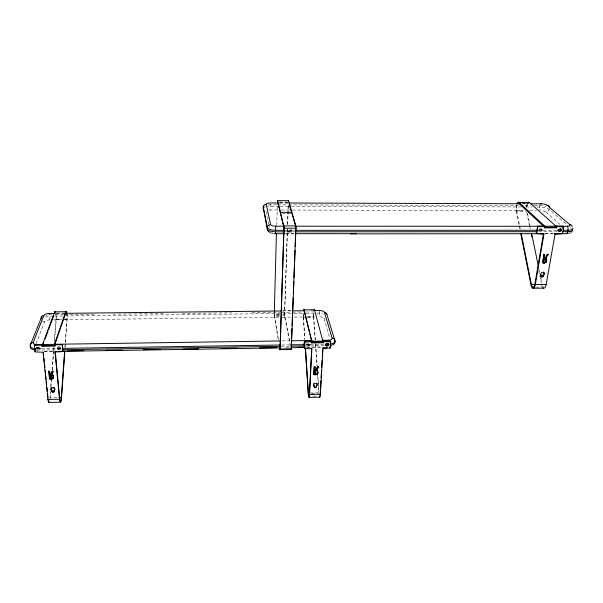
<?xml version="1.0" encoding="UTF-8"?>
<svg xmlns="http://www.w3.org/2000/svg" width="603" height="603" viewBox="0 0 603 603"><rect width="100%" height="100%" fill="white"/><g stroke="black" fill="none" stroke-linecap="round" stroke-linejoin="round"><path stroke-width="0.45" stroke-dasharray="3.02 2.26" d="M279.332 314.449L274.169 314.51L278.428 339.497M279.423 314.909L274.244 314.962L274.244 311.691M276.747 225.582L277.327 204.884M287.254 232.728L284.503 315.58L290.254 344.893M287.284 231.793L287.382 228.974M287.541 224.286L288.174 205.51M287.352 233.105L284.593 315.241L290.111 342.994M287.382 232.17L287.48 229.351M287.639 224.648L288.272 205.857M270.159 203.829L270.227 210.002L280.425 210.025M319.228 311.849L319.379 316.794A4.168 1.832 3.1 0 1 324.03 318.572A2.781 2.472 -16.4 0 0 325.092 318.369M64.936 347.109L66.948 319.04A4.824 0.814 89.7 0 0 66.827 314.088M65.101 347.524L65.373 343.785M65.441 342.851L67.114 319.484A5.894 0.995 89.7 0 0 67.023 313.959M50.388 391.324L49.876 397.89L57.504 397.724M50.75 386.644L51.263 380.078M52.069 369.775L53.825 347.283M54.187 342.594L56.019 319.168A4.832 0.882 89.7 0 0 55.71 313.289M50.072 398.259L50.509 392.636M50.946 387.02L51.526 379.528M52.257 370.167L53.712 351.443M53.788 350.509L54.006 347.697M54.594 340.205L56.2 319.613A5.902 1.078 89.7 0 0 55.936 312.957M549.22 208.638L549.107 209.316A2.977 2.525 -40.9 0 1 545.888 212.037A4.455 1.296 7.1 0 0 540.198 210.635M36.067 343.65L44.516 321.904A4.507 1.877 -5.6 0 1 49.672 319.944L52.446 319.907M316.145 396.141L310.733 396.254M310.138 393.005L319.047 392.809L317.796 374.991M311.804 393.329L318.927 393.171M282.227 340.914L289.757 340.808M41.449 348.67L56.313 348.444M281.458 344.991L289.772 344.871M310.1 344.554L324.881 344.328M36.873 349.423L36.949 350.109L57.375 349.793M281.413 346.326L289.885 346.19M310.605 345.873L324.731 345.655M44.388 351.255L53.795 351.112M285.762 347.479L290.45 347.411M306.384 347.155L322.319 346.906M44.094 351.617L53.433 351.466M307.394 347.486L321.512 347.26M53.592 316.07L49.898 316.108A7.522 3.121 -5.5 0 0 44.886 316.899M54.519 316.062L64.679 315.942M65.599 315.934L282.061 313.515M282.988 313.5L293.194 313.387M294.121 313.379L305.254 313.251M306.181 313.243L319.16 313.1A6.957 3.038 3.1 0 1 322.703 313.462M282.777 314.412L284.495 314.397L284.586 314.849L282.867 314.864M279.445 315.603L274.275 315.663L278.556 341.388M282.897 315.557L284.616 315.542L284.586 316.477L282.867 316.492M56.019 319.168L61.483 319.1M65.132 319.062L66.948 319.04M279.423 316.53L274.244 316.59L274.161 315.098M56.2 319.613L61.657 319.545M63.481 319.522L67.114 319.484M303.369 314.487A4.681 0.535 89.3 0 0 303.445 316.967L306.007 316.937M307.718 316.914L313.703 316.846L315.354 340.296M53.373 319.899L60.775 319.809M64.476 319.771L281.292 317.238M282.219 317.223L290.578 317.125M294.294 317.088L306.369 316.944M307.304 316.929L314.736 316.846M303.264 313.311A5.721 0.656 89.3 0 0 303.339 317.397L305.902 317.366M307.613 317.351L313.59 317.276L315.173 339.768M56.742 313.13L64.242 313.055M282.89 310.688L291.355 310.59M56.471 313.417L63.895 313.334M282.423 310.96L291.746 310.862M310.387 310.658L313.568 310.688M51.617 314.804L49.77 314.826A7.53 3.113 -5.5 0 0 48.474 314.887M55.318 314.766L63.639 314.676M64.566 314.66L95.998 314.314M112.784 314.133L164.265 313.56M182.144 313.364L231.484 312.821M252.137 312.595L280.244 312.286M281.179 312.271L291.385 312.158M292.312 312.15L300.663 312.06M306.234 312L313.658 311.917M535.803 287.118L543.936 287.051A5.035 2.028 89.9 0 1 542.406 285.46M285.189 230.316L287.051 230.316M292.636 230.316L294.498 230.316M542.994 230.24L556.855 230.233M285.144 231.823L287.005 231.823M292.583 231.823L294.445 231.823M538.479 231.695L557.315 231.688M285.686 233.715L294.942 233.708M545.316 233.519L552.808 233.512M285.897 233.911L294.317 233.904M544.78 233.708L553.253 233.708M516.628 204.455A5.932 2.186 -87.9 0 0 516.289 211.238L525.703 211.261M282.212 213.47L291.015 213.492M279.242 202.073L288.4 202.103M525.846 203.513L528.432 203.528M279.702 202.834L288.159 202.864M522.085 203.633L528.673 203.656M279.709 202.977L288.083 203.007M522.688 203.769L528.281 203.791M276.604 204.854L270.121 204.839A7.44 2.374 1.7 0 0 267.634 204.967M277.531 204.862L287.721 204.892M288.649 204.892L518.482 205.585M524.987 205.608L530.55 205.623M534.266 205.631L539.836 205.653A7.44 2.133 7.1 0 1 546.016 206.475M279.34 206.271L270.084 206.241A7.432 2.382 1.6 0 0 267.604 206.377M280.267 206.271L290.45 206.301M291.377 206.301L521.06 206.957M525.695 206.965L532.185 206.987M536.828 207.002L539.61 207.01A7.432 2.141 7.1 0 1 549.107 209.316L567.958 225.567M281.352 210.032L291.55 210.055M292.478 210.055L524.399 210.598M529.977 210.613L536.482 210.628M516.763 205.661A4.854 1.786 -87.9 0 0 516.635 210.673L523.494 210.688M569.971 227.293L571.305 228.454M545.888 212.037L560.654 224.994M324.03 318.572L329.849 338.291M266.111 211.434L268.719 224.014M268.9 224.881L269.451 227.542M527.489 213.454L530.708 229.095M538.856 268.667L539.617 272.345M540.748 277.862L541.886 283.387M526.743 212.181L529.389 225.055M529.585 225.974L530.15 228.733M538.848 271.018L539.602 274.697M539.791 275.616L541.306 282.973M516.635 210.673L520.314 229.102M516.289 211.238L519.04 225.047M519.228 225.967L519.778 228.733M274.169 314.51L274.244 314.962M315.618 344.042L317.133 365.614M315.429 343.514L317.012 365.998M317.675 375.368L318.859 392.236M303.445 316.967L304.899 339.504M303.339 317.397L304.734 338.984M526.381 207.1A5.924 2.254 -87.8 0 1 527.331 203.46M526.818 206.904A4.847 1.839 -87.8 0 1 528.303 203.407M542.489 287.088A6.151 2.48 89.9 0 1 541.682 284.812M268.878 210.07A4.455 1.44 1.6 0 1 270.227 210.002M264.627 207.07A7.432 2.382 1.6 0 1 265.471 206.784M539.828 210.078A2.872 1.131 -87.7 0 1 539.595 209.188M539.512 208.11A2.872 1.131 -87.7 0 1 539.61 207.01L539.836 205.653A2.872 1.131 -87.6 0 1 540.084 204.681M37.1 351.036A3.098 0.626 -89.8 0 1 36.949 350.109M44.516 321.904A3 2.563 14.1 0 1 42.346 321.173M49.672 319.944A2.872 0.543 89.7 0 0 49.898 316.108L49.77 314.826A2.872 0.543 89.7 0 0 49.634 313.937M45.934 315.286A7.53 3.113 -5.5 0 1 47.185 315.045M313.59 317.276A5.713 0.731 89.3 0 1 313.568 311.932M313.703 316.846A4.673 0.595 89.3 0 1 313.711 312.045"/><path stroke-width="0.9" d="M53.411 377.131L52.476 378.744L49.514 379.038L48.737 371.38L49.619 371.365L50.23 377.433L52.438 371.312L53.396 371.29L52.039 374.983L53.072 375.88L53.411 377.131L53.592 376.43M49.514 379.038L49.702 378.458L52.778 378.104L53.592 376.551M291.46 343.552L291.234 349.665L295.952 226.276L288.505 200.693L277.493 200.648L284.043 227.527L280.048 349.846L283.93 227.58L277.44 200.573L277.463 201.711M295.779 230.64L295.892 225.914L283.93 225.906L283.892 227.045M274.35 311.201L276.423 233.678M280.448 213.47L280.485 212.377L291.935 212.399M291.566 340.725L292.033 328.499M292.138 325.673L292.643 312.497M292.757 309.678L293.224 297.445M293.367 293.684L293.834 281.45M293.978 277.689L294.445 265.456M294.55 262.629L295.018 250.396M295.169 246.635L295.636 234.401M543.431 262.855L543.017 262.418L544.743 262.222L545.903 261.189L546.265 259.305L545.519 258.152L547.803 254.255L548.233 254.677C544.215 256.938 549.454 263.978 542.459 262.855L543.868 254.692L543.446 254.27L544.697 254.692L543.574 261.159L543.152 260.73L544.275 254.262M305.337 348.368L308.239 393.405A6.007 0.716 88.7 0 0 308.924 397.369A6.007 0.716 88.7 0 0 309.543 394.52L311.834 348.745L304.794 348.526C302.857 341.599 303.889 339.723 311.676 341.268L311.751 342.956L323.638 342.775L323.562 341.094L330.233 340.996L330.738 341.841L330.256 348.029L322.944 348.564L320.366 394.287A6 0.791 88.6 0 1 319.379 396.48M304.794 348.526L304.832 341.999L311.804 341.795M311.751 342.956L311.676 341.268M316.974 370.815L316.763 370.227L318.557 366.654L318.693 367.204C315.143 369.654 320.917 375.609 313.959 374.704L313.824 374.154C315.738 374.689 318.55 373.423 317.593 371.094M304.138 309.852L312 342.263L323.133 342.089L314.472 309.738L304.138 309.852A5.721 0.656 89.3 0 0 303.399 310.944M313.869 373.227L314.208 366.737L313.959 374.704M314.728 372.594L315.03 366.722L314.856 373.151L317.66 366.669L314.856 373.151M314.284 386.734L314.314 386.101A1.832 1.568 -13.3 0 1 314.186 383.779A1.832 1.568 -13.3 0 1 316.869 383.719A1.832 1.568 -13.3 0 1 316.492 386.056L316.454 386.689A1.093 0.935 -13.3 0 1 315.316 387.654A1.093 0.935 -13.3 0 1 314.284 386.734L314.186 385.536A1.824 1.568 -13.3 0 1 313.688 383.689M316.454 386.689L316.356 385.49A1.824 1.568 -13.3 0 0 316.831 383.267M320.336 391.852L320.231 393.714A4.907 0.648 88.6 0 1 319.846 395.998M320.495 389.056L320.962 380.666M321.12 377.87L321.542 370.408M321.701 367.611L322.115 360.157M322.326 356.426L322.748 348.971M323.638 342.775L323.562 341.094M328.537 344.931L328.575 344.275L325.808 344.313M330.188 347.388L330.58 341.321M55.25 351.255L59.705 398.628A5.073 0.889 -89.4 0 0 60.534 401.01A5.073 0.889 -89.4 0 0 61.31 397.641L64.664 350.856M64.838 351.27L61.491 398.01A6.203 1.085 -89.4 0 1 60.541 402.133A6.203 1.085 -89.4 0 1 59.531 399.224L54.971 352.054L62.456 351.594L62.968 350.788M51.338 379.144L51.926 371.644M51.745 376.724L51.964 373.913M49.469 401.704A6.211 1.168 -89.3 0 1 47.954 399.472L43.062 352.242L35.178 351.926L34.386 345.383L41.924 345.059L42.127 344.517L42.044 346.265L54.79 346.069L54.858 344.328M288.332 201.191L288.505 200.693M536.504 233.467L537.575 226.2L544.434 226.178L544.863 226.57L544.645 227.851L556.561 227.851L556.788 226.577L556.343 226.178L556.117 227.452L556.561 227.851M544.863 226.57L537.861 226.675L536.61 233.512L543.929 234.228L535.306 284.593A6.166 2.404 89.9 0 1 533.18 288.257A6.166 2.404 89.9 0 1 530.972 284.895L520.691 233.338M544.645 227.851L544.434 226.178M517.035 203.43A5.932 2.186 -87.9 0 1 519.1 202.465L544.81 226.178L544.622 227.271L555.778 227.271L555.974 226.178L529.457 202.502A5.924 2.254 -87.8 0 0 528.371 202.291M543.507 272.179A1.945 1.621 -35.6 0 1 543.001 274.945L542.881 275.639A1.161 0.972 -35.4 0 1 541.615 276.679A1.161 0.972 -35.4 0 1 540.703 275.654L540.823 274.96A1.945 1.621 -35.6 0 1 540.537 274.644M541.117 276.099L541.238 275.405A1.945 1.621 -35.5 0 1 541.426 272.842A1.945 1.621 -35.5 0 1 544.117 272.827A1.945 1.621 -35.5 0 1 543.416 275.39L543.295 276.084A1.168 0.972 -35.4 0 1 542.029 277.131A1.168 0.972 -35.4 0 1 541.117 276.099L540.703 275.654M543.039 287.797A6.151 2.48 89.9 0 0 546.152 284.51L555.062 234.22L562.441 233.745L563.782 226.939L556.788 226.577M562.885 228.997L563.164 226.208L556.343 226.178M319.304 310.99L319.711 310.56A4.183 1.809 3.1 0 1 324.376 312.324A2.781 2.48 -16.4 0 1 326.992 314.796A6.965 3.03 3.1 0 0 326.728 314.269M54.119 391.392L54.051 390.744A1.952 1.621 9.2 0 0 54.082 388.332A1.952 1.621 9.2 0 0 51.21 388.392A1.952 1.621 9.2 0 0 51.722 390.789L51.79 391.437A1.168 0.972 9.1 0 0 53.049 392.395A1.168 0.972 9.1 0 0 54.119 391.392L54.232 390.156A1.952 1.621 9.2 0 0 54.843 388.634M54.051 390.744L54.232 390.156M51.722 390.789L51.911 390.201A1.952 1.621 9.2 0 1 51.3 387.917M51.79 391.437L51.911 390.201M62.456 351.594L62.983 350.825M52.838 378.511L53.252 377.689M53.162 378.126L53.592 376.679M51.911 378.933L52.227 378.33M53.072 375.88L53.147 375.141M52.16 378.872L52.446 378.262M53.162 376.053L53.252 375.307M52.355 378.805L52.665 378.171M53.237 376.227L53.426 375.654M52.589 378.684L52.891 378.036M51.059 379.008L51.247 378.435M52.31 375.119L52.227 374.41L52.039 374.983M51.232 379.008L51.421 378.428M52.401 375.179L52.499 374.546M62.825 351.248L62.297 344.321L61.83 344.765L54.669 344.871L54.79 346.069M51.496 378.993L51.685 378.413M52.559 375.292L52.582 374.599M51.7 378.97L51.888 378.39M50.554 379.016L50.901 378.435M52.129 375.028L52.318 374.448M52.22 375.074L52.408 374.493M50.23 377.433L52.627 370.739M54.971 352.054L55.152 351.496M55.333 351.707L55.484 351.248M54.564 345.361L54.466 344.336L65.727 311.721L54.707 311.841L42.527 344.509L42.632 345.542L54.564 345.361L65.817 312.686A4.824 0.814 89.7 0 1 66.662 313.168M42.632 345.542L43.589 342.956M45.195 338.645L48.074 330.896M48.715 329.17L53.516 316.251M39.715 348.738L39.579 349.107A1.41 1.183 12.4 0 0 38.848 347.486A1.41 1.183 12.4 0 0 37.002 347.999L37.145 347.63M554.677 233.678L555.062 234.22M35.034 351.685L34.959 348.489M34.363 345.519L34.944 344.622L54.466 344.336M34.733 345.172L34.944 344.622M35.585 350.072A8.058 3.535 -6.5 0 1 30.429 346.574L30.278 345.21A3.203 2.691 12.9 0 1 33.15 342.436L43.861 315.437A4.522 1.854 -5.4 0 1 49.039 313.5L54.609 313.439M32.193 340.439L30.278 345.21A8.065 3.52 -6.5 0 0 35.434 348.707M32.509 339.662L35.894 331.198M36.195 330.452L39.444 322.349M39.783 321.489L41.155 318.06A3 2.563 14.2 0 1 43.861 315.437M309.06 344.833L309.038 345.707A1.312 1.153 -13.5 0 0 308.593 344.14A1.312 1.153 -13.5 0 0 306.806 344.63L306.678 344.102M541.328 230.06L541.554 230.836A1.402 1.183 -39 0 0 541.328 229.102A1.402 1.183 -39 0 0 539.474 229.615L539.331 229.479M543.574 261.159L547.336 254.677L548.233 254.677M571.147 232.366L571.998 231.552M322.922 347.803L327.339 347.637M569.126 233.353L570.099 233.014M309.015 397.4L319.778 397.166M59.026 397.686L61.31 397.641M47.954 399.472L59.531 399.224M309.543 394.52L320.366 394.287M48.896 402.427L60.406 402.171M314.344 367.28L315.165 367.265M317.804 367.219L318.693 367.204M54.692 344.283L280.357 340.944M291.641 340.778L312.339 340.469M322.688 340.318L328.334 340.235A4.455 2.05 3.5 0 0 332.132 338.102A2.962 2.593 -16.3 0 1 334.906 340.687L334.823 341.999A2.962 2.593 -16.2 0 1 334.537 343.001M312.045 341.26L323.193 341.094M42.248 345.715L54.979 345.527M323.705 341.615L330.738 341.841M311.615 342.429L323.494 342.255M40.514 348.685L36.798 348.738A3.098 0.633 -89.9 0 1 36.73 347.577M57.24 348.428L60.956 348.368M62.818 348.338L280.523 345.006M290.691 344.856L304.553 344.637M306.399 344.615L310.1 344.554M62.011 349.717L280.478 346.341M290.827 346.175L304.952 345.956M306.837 345.926L308.721 345.896M325.673 345.64L328.499 345.594M66.978 350.901L83.915 350.637M106.271 350.29L122.07 350.041M143.491 349.71L160.33 349.446M182.777 349.092L198.771 348.843M221.384 348.489L237.348 348.24M259.674 347.886L276.423 347.63M297.95 347.29L304.507 347.185M55.303 351.436L280.094 347.908M291.385 347.735L304.568 347.532M291.166 349.476L279.988 349.65L279.671 347.818M543.642 288.144L532.871 288.226M64.83 313.326L281.488 310.975M292.674 310.854L304.794 310.718M314.118 310.62L319.711 310.56M521.241 233.708L531.356 284.39L534.929 284.36M535.306 284.593L546.152 284.51M546.906 254.255L547.803 254.255M543.868 254.692L544.697 254.692M544.81 226.178L555.974 226.178M277.847 202.977L270.4 202.947A4.47 1.41 1.7 0 0 266.262 204.349L270.581 224.572A4.779 1.613 1.7 0 0 275.714 226.2L284.081 226.2M296.156 226.208L543.74 226.261M555.024 226.261L567.257 226.268A4.801 1.432 7.8 0 0 569.85 224.7A3.188 2.653 -39.9 0 1 572.224 226.487M544.215 227.452L556.117 227.452M284.262 230.316L275.88 230.323A7.952 2.714 1.7 0 1 267.333 227.572L263.232 207.183A7.44 2.374 1.7 0 1 263.986 205.992M288.912 230.316L291.709 230.316M295.432 230.316L536.527 230.24M538.373 230.24L542.067 230.24M557.775 230.233L561.468 230.233M563.323 230.233L567.936 230.233A7.99 2.404 7.8 0 0 572.662 228.047M284.209 231.823L275.842 231.831A7.945 2.721 1.7 0 1 267.295 229.072L263.232 207.183A2.977 2.834 -10.9 0 1 266.262 204.349M288.86 231.823L291.656 231.823M295.372 231.823L536.595 231.695M562.026 231.688L567.672 231.68A7.982 2.412 7.9 0 0 572.579 229.931M274.018 233.64A4.756 1.651 1.7 0 0 275.511 233.723L284.767 233.715M295.869 233.708L356.207 233.663M350.449 233.866L543.838 233.715M554.195 233.7L566.436 233.693A3.083 1.319 -88.2 0 0 567.672 231.68L567.936 230.233A3.083 1.319 -88.1 0 0 567.257 226.268M519.1 202.465L529.457 202.502M289.01 203.007L519.892 203.761M530.143 203.799L541.328 203.829A4.47 1.266 7 0 1 547.049 205.208A2.985 2.525 -41 0 1 549.31 206.904M61.83 344.765L62.252 345.104M316.763 370.227L317.887 372.511M269.631 232.547L270.43 232.992M547.049 205.208L569.85 224.7M563.029 226.178L563.782 226.939M560.654 229.208L561.107 229.607A1.41 1.176 -39.4 0 1 559.592 231.492A1.41 1.176 -39.4 0 1 558.868 229.555A1.41 1.176 -39.4 0 1 561.107 229.607M558.159 230.429L558.604 230.836M543.944 226.645L518.934 203.49A4.854 1.786 -87.9 0 0 517.51 203.837M537.718 226.17L538.14 226.57M537.288 226.54L537.71 226.939M543.409 233.663L543.929 234.228M536.188 233.105L536.919 233.874M545.519 258.152L546.439 259.064M546.099 258.785L546.522 259.215M546.167 258.951L546.65 259.554M546.265 259.305L546.71 259.931M546.295 259.689L546.717 260.119M546.288 259.878L546.71 260.315M546.265 260.074L546.687 260.511M546.22 260.33L546.612 260.888M546.16 260.586L546.582 261.024M546.122 260.707L546.499 261.257M546.001 261.009L546.424 261.438M545.903 261.189L546.326 261.627M545.798 261.355L546.22 261.792M545.685 261.521L546.107 261.951M545.557 261.657L545.979 262.094M545.421 261.792L545.851 262.222M545.278 261.913L545.7 262.35M545.127 262.026L545.549 262.456M544.878 262.162L545.421 262.531M544.743 262.222L545.165 262.652M544.547 262.29L545.067 262.689M544.419 262.328L544.841 262.757M544.298 262.358L544.72 262.787M544.094 262.388L544.517 262.825M543.891 262.411L544.313 262.84M543.65 262.418L544.064 262.855M543.484 262.418L543.906 262.855M543.16 262.418L543.574 262.855M543.001 274.945L543.416 275.39M542.881 275.639L543.295 276.084M540.823 274.96L541.238 275.405M288.822 231.605L288.566 231.281L288.935 232.019M275.511 233.723L275.714 226.2M291.302 230.813L291.061 230.014L291.174 230.429M327.241 315.618L334.906 340.687A7.417 3.43 3.5 0 1 329.849 344.2M334.356 340.484L334.823 341.999A7.409 3.437 3.5 0 1 330.964 345.346M324.376 312.324L332.132 338.102M330.233 340.996L330.384 341.517M289.259 204.455L291.89 213.492M292.154 214.397L292.945 217.103M293.473 218.912L295.583 226.14M295.885 227.813L296.005 228.228L284.036 228.228L283.93 227.813M330.218 347.26L330.376 347.788M329.833 347.599L329.984 348.127M328.243 343.778L328.394 344.298M326.057 345.444L325.906 344.916A1.304 1.146 -15.6 0 0 327.813 345.248A1.304 1.146 -15.6 0 0 328.009 343.491M323.185 347.705L323.336 348.233M304.319 311.691L305.224 315.286M305.676 317.088L307.033 322.477M307.485 324.278L309.512 332.366M309.965 334.168L311.321 339.564M311.834 348.745L311.698 348.21L309.422 393.947A4.914 0.58 88.7 0 1 308.909 396.284A4.914 0.58 88.7 0 1 308.352 393.043L305.442 347.961M317.321 370.657L317.457 371.207M317.736 372.187L317.841 372.978M317.065 370.415L317.336 371.079M317.683 372.533L317.796 373.189M316.922 370.31L317.133 370.913M317.6 372.805L317.668 373.528M317.449 373.129L317.585 373.679M317.351 373.272L317.487 373.83M317.246 373.408L317.382 373.958M317.125 373.528L317.261 374.079M316.997 373.641L317.133 374.192M316.854 373.739L316.99 374.297M316.741 373.807L316.877 374.365M316.628 373.868L316.756 374.425M316.409 373.958L316.635 374.478M316.311 373.996L316.447 374.546M316.191 374.026L316.326 374.584M316.07 374.056L316.206 374.606M315.874 374.086L316.01 374.644M315.678 374.109L315.806 374.659M315.429 374.124L315.565 374.674M315.263 374.124L315.399 374.682M314.939 374.131L315.075 374.682M314.796 374.131L314.932 374.689M316.356 385.49L316.492 386.056M304.975 341.366L305.095 341.893M304.583 341.705L304.711 342.233M314.186 385.536L314.314 386.101M304.311 347.667L304.432 348.202M531.658 233.7L538.095 264.981M531.469 235.162L531.854 237.002M291.279 348.255L291.385 348.79L280.176 348.964L280.086 348.428M41.155 318.06L41.223 318.708M43.363 352.612L43.748 356.313M43.936 358.167L44.321 361.868M44.509 363.715L44.893 367.415M45.18 370.189L45.564 373.898M45.753 375.744L46.137 379.445M46.325 381.3L46.71 385M46.996 387.774L47.381 391.475M47.569 393.329L47.954 397.03M41.924 345.059L42.044 346.265M49.981 372.526L50.418 376.852M48.926 370.807L49.702 378.458M62.433 344.554L62.674 347.185M317.268 367.491L317.66 373.114M317.148 367.875L317.276 369.752M543.499 233.685L534.899 284.134A5.043 1.967 89.9 0 1 533.165 287.141A5.043 1.967 89.9 0 1 531.356 284.39M560.466 228.899A1.402 1.176 -39.5 0 1 560.3 230.595A1.402 1.176 -39.5 0 1 558.536 230.911A1.402 1.176 -39.5 0 1 558.333 229.276M272.639 233.406A4.756 1.651 1.7 0 1 271.508 233.037M269.187 231.838A3.181 2.985 -11.2 0 1 267.295 229.072L267.333 227.572A3.181 2.992 -11.2 0 1 270.581 224.572M568.177 233.195A4.786 1.462 7.9 0 1 567.204 233.421M540.461 203.995A2.872 1.131 -87.6 0 1 541.328 203.829M263.405 209.686A2.97 2.827 -10.8 0 1 263.202 208.6A7.432 2.382 1.6 0 1 263.956 207.409M328.334 340.235A2.985 0.43 89 0 1 328.469 340.966M37.069 344.539A4.847 2.103 -6.4 0 1 33.15 342.436M325.612 313.289A6.965 3.03 3.1 0 1 326.261 313.764M49.039 313.5A2.872 0.543 89.7 0 1 49.242 313.213M41.494 317.51A7.53 3.113 -5.5 0 1 42.037 316.974M316.326 386.124A1.093 0.935 -13.3 0 1 315.188 387.088A1.093 0.935 -13.3 0 1 314.148 386.169M325.929 343.868A1.304 1.146 -15.6 0 1 326.509 343.341M313.794 309.98A5.713 0.731 89.3 0 1 314.472 309.738M303.663 310.651A4.681 0.535 89.3 0 1 304.093 310.794M48.519 400.784A5.08 0.957 -89.3 0 1 48.142 398.877M51.632 387.608A1.952 1.621 9.2 0 1 52.046 387.382M53.539 387.352A1.952 1.621 9.2 0 1 53.999 387.563M54.391 387.857A1.952 1.621 9.2 0 1 54.677 388.219M54.3 390.804A1.168 0.972 9.1 0 1 53.237 391.799A1.168 0.972 9.1 0 1 51.979 390.85M65.727 311.721A5.894 0.995 89.7 0 1 66.873 312.836M54.798 312.806A4.832 0.882 89.7 0 1 55.265 312.346M54.707 311.841A5.902 1.078 89.7 0 1 55.484 311.495M326.728 345.971A1.312 1.146 -15.6 0 0 328.507 344.637A1.312 1.146 -15.6 0 0 326.434 344.004A1.312 1.146 -15.6 0 0 326.728 345.971M57.896 348.933A1.402 1.183 11.2 0 0 60.27 348.73A1.402 1.183 11.2 0 0 58.747 347.042A1.402 1.183 11.2 0 0 57.896 348.933"/></g></svg>
